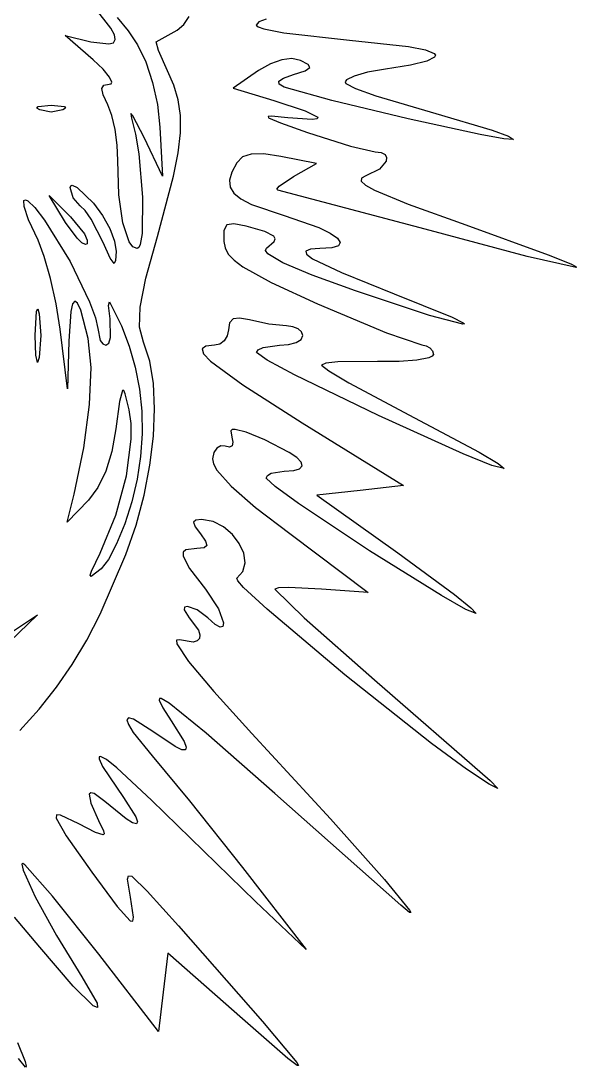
# Model space of a CAD drawing. Extents: x -210 to 584, y -218 to 350.
# Drawn here: x 206.3 to 263.5, y 97.1 to 204.9 of the extents above; entities that cross this region are included whole.
import ezdxf

# ---------------------------------------------------------------- set-up
doc = ezdxf.new("R2010")
doc.units = 0

msp = doc.modelspace()

# ---------------------------------------------------------------- linework, layer by layer
at = {"layer": 'Ebene 1'}
for p, q in [((215.552413, 204.15049), (213.97232, 206.14629)), ((216.191101, 205.23318), (217.317, 203.853467)), ((223.061573, 204.513127), (223.624656, 205.350729)), ((230.798577, 204.799982), (230.529116, 204.46307)), ((231.532281, 205.075851), (230.798577, 204.799982)), ((215.919984, 203.457008), (215.552413, 204.15049)), ((217.317, 203.853467), (218.28583, 202.42122)), ((220.195756, 202.74158), (222.372146, 203.93992)), ((222.372146, 203.93992), (223.061573, 204.513127)), ((230.529116, 204.46307), (230.72515, 204.274347)), ((230.72515, 204.274347), (231.286991, 204.070397)), ((231.286991, 204.070397), (233.350539, 203.642654)), ((213.73239, 200.86762), (210.85345, 203.36491)), ((210.85345, 203.36491), (213.49248, 202.74642)), ((213.49248, 202.74642), (215.320614, 202.508026)), ((215.320614, 202.508026), (215.8051, 202.64296)), ((215.8051, 202.64296), (216.004551, 202.956893)), ((216.004551, 202.956893), (215.919984, 203.457008)), ((220.440237, 201.822219), (220.195756, 202.74158)), ((233.350539, 203.642654), (240.134196, 202.88862)), ((240.134196, 202.88862), (246.186471, 202.260849)), ((218.28583, 202.42122), (219.138242, 200.666371)), ((221.389186, 199.75343), (220.440237, 201.822219)), ((246.186471, 202.260849), (247.94417, 201.908956)), ((247.94417, 201.908956), (248.849494, 201.537095)), ((248.849494, 201.537095), (248.980932, 201.344935)), ((214.752935, 199.897523), (213.73239, 200.86762)), ((219.138242, 200.666371), (219.840284, 198.555861)), ((231.981401, 200.469906), (230.761646, 199.76547)), ((233.142051, 200.888943), (231.981401, 200.469906)), ((234.192106, 201.010083), (233.142051, 200.888943)), ((235.080076, 200.82083), (234.192106, 201.010083)), ((235.874663, 200.408064), (235.080076, 200.82083)), ((248.082763, 200.749576), (246.400583, 200.341973)), ((248.897379, 201.149292), (248.082763, 200.749576)), ((248.980932, 201.344935), (248.897379, 201.149292)), ((215.403394, 199.102265), (214.752935, 199.897523)), ((222.045461, 198.259529), (221.389186, 199.75343)), ((230.761646, 199.76547), (228.129986, 197.96458)), ((234.367706, 199.35435), (235.557923, 199.756046)), ((235.557923, 199.756046), (236.047094, 200.08021)), ((236.047094, 200.08021), (235.874663, 200.408064)), ((241.987626, 199.600476), (240.595067, 199.206766)), ((243.845776, 199.93051), (241.987626, 199.600476)), ((246.400583, 200.341973), (243.845776, 199.93051)), ((214.831606, 198.263407), (215.37804, 198.3648)), ((215.37804, 198.3648), (215.567038, 198.416869)), ((215.629763, 198.56398), (215.403394, 199.102265)), ((215.567038, 198.416869), (215.629763, 198.56398)), ((219.840284, 198.555861), (220.344781, 196.261619)), ((232.846919, 198.668891), (233.339451, 198.990675)), ((232.874868, 198.368469), (232.846919, 198.668891)), ((233.408056, 198.06888), (232.874868, 198.368469)), ((233.339451, 198.990675), (234.367706, 199.35435)), ((239.802713, 198.798801), (239.673679, 198.604916)), ((239.673679, 198.604916), (239.745176, 198.426)), ((239.745176, 198.426), (240.742632, 197.92828)), ((240.595067, 199.206766), (239.802713, 198.798801)), ((214.628403, 197.920864), (214.831606, 198.263407)), ((214.76397, 197.270916), (214.628403, 197.920864)), ((215.23385, 196.24731), (214.76397, 197.270916)), ((222.487604, 196.752777), (222.045461, 198.259529)), ((228.129986, 197.96458), (232.347776, 196.68894)), ((238.292349, 196.679464), (233.408056, 198.06888)), ((240.742632, 197.92828), (242.82269, 197.180151)), ((208.071689, 196.063488), (209.41371, 196.2111)), ((209.41371, 196.2111), (210.755746, 196.063428)), ((215.652297, 195.14179), (215.23385, 196.24731)), ((220.344781, 196.261619), (220.60456, 193.95557)), ((222.710475, 195.148236), (222.487604, 196.752777)), ((232.347776, 196.68894), (235.544211, 195.62924)), ((246.18382, 194.782029), (238.292349, 196.679464)), ((242.82269, 197.180151), (249.014016, 195.33782)), ((207.937678, 195.903697), (208.071689, 196.063488)), ((208.21415, 195.70856), (207.937678, 195.903697)), ((209.41371, 195.50118), (208.21415, 195.70856)), ((210.61327, 195.70856), (209.41371, 195.50118)), ((209.41371, 195.50118), (209.41371, 195.50118)), ((210.889751, 195.903629), (210.61327, 195.70856)), ((210.755746, 196.063428), (210.889751, 195.903629)), ((215.986293, 193.693459), (215.652297, 195.14179)), ((217.805014, 195.110525), (217.595095, 195.333168)), ((217.595095, 195.333168), (217.68881, 194.8741)), ((218.96812, 192.88179), (217.805014, 195.110525)), ((222.708936, 193.360971), (222.710475, 195.148236)), ((232.083138, 195.066901), (231.75821, 195.034252)), ((233.767006, 194.91076), (232.083138, 195.066901)), ((235.544211, 195.62924), (236.858354, 194.964474)), ((249.014016, 195.33782), (254.836614, 193.616033)), ((217.68881, 194.8741), (218.097707, 193.211553)), ((231.75821, 195.034252), (231.794737, 194.915258)), ((231.794737, 194.915258), (233.002514, 194.380638)), ((233.002514, 194.380638), (235.807176, 193.38785)), ((236.272015, 194.717396), (233.767006, 194.91076)), ((236.803881, 194.787302), (236.272015, 194.717396)), ((236.858354, 194.964474), (236.803881, 194.787302)), ((253.592259, 193.175832), (246.18382, 194.782029)), ((216.201927, 192.090251), (215.986293, 193.693459)), ((218.097707, 193.211553), (218.424542, 191.179177)), ((220.60456, 193.95557), (220.877, 188.89778)), ((222.477848, 191.306045), (222.708936, 193.360971)), ((235.807176, 193.38785), (240.226084, 191.989428)), ((256.024651, 192.731715), (253.592259, 193.175832)), ((254.836614, 193.616033), (256.517499, 192.998425)), ((256.517499, 192.998425), (257.027456, 192.66013)), ((216.26529, 190.5201), (216.201927, 192.090251)), ((220.877, 188.89778), (218.96812, 192.88179)), ((240.226084, 191.989428), (242.764636, 191.39982)), ((257.027456, 192.66013), (256.024651, 192.731715)), ((218.424542, 191.179177), (218.802029, 186.734188)), ((222.012073, 188.89852), (222.477848, 191.306045)), ((229.106551, 190.873034), (228.518926, 190.27267)), ((230.003606, 191.175121), (229.106551, 190.873034)), ((231.290541, 191.190576), (230.003606, 191.175121)), ((233.047806, 190.93104), (231.290541, 191.190576)), ((236.737296, 190.21252), (233.047806, 190.93104)), ((242.764636, 191.39982), (243.392585, 191.317678)), ((243.392585, 191.317678), (243.782934, 191.10878)), ((243.782934, 191.10878), (243.947639, 190.803996)), ((243.947639, 190.803996), (243.898657, 190.434192)), ((216.37369, 186.966801), (216.26529, 190.5201)), ((228.518926, 190.27267), (228.013584, 189.313365)), ((234.352896, 188.84301), (236.737296, 190.21252)), ((243.898657, 190.434192), (243.207457, 189.623003)), ((220.355906, 182.68593), (222.012073, 188.89852)), ((228.013584, 189.313365), (227.77803, 188.488632)), ((232.895439, 187.86535), (234.352896, 188.84301)), ((241.367518, 188.686526), (241.34253, 188.377764)), ((241.804986, 188.92216), (241.367518, 188.686526)), ((243.207457, 189.623003), (241.804986, 188.92216)), ((211.36413, 187.71167), (211.418545, 187.892925)), ((211.652436, 186.675091), (211.36413, 187.71167)), ((211.418545, 187.892925), (211.56278, 187.951754)), ((211.56278, 187.951754), (212.081339, 187.728539)), ((212.081339, 187.728539), (213.76325, 186.10347)), ((227.77803, 188.488632), (227.836868, 187.771086)), ((227.836868, 187.771086), (228.214697, 187.133339)), ((232.628392, 187.559846), (232.895439, 187.86535)), ((232.739786, 187.43789), (232.628392, 187.559846)), ((241.34253, 188.377764), (241.770506, 187.9761)), ((241.770506, 187.9761), (242.69193, 187.46176)), ((206.59669, 186.395541), (206.744166, 186.456004)), ((206.744166, 186.456004), (206.983503, 186.350777)), ((210.86756, 184.13573), (209.18267, 186.90606)), ((209.18267, 186.90606), (211.40384, 184.69225)), ((212.3882, 185.84882), (211.652436, 186.675091)), ((216.780311, 184.078343), (216.37369, 186.966801)), ((218.802029, 186.734188), (218.761268, 182.99763)), ((228.214697, 187.133339), (228.936121, 186.548005)), ((228.936121, 186.548005), (230.025741, 185.987698)), ((247.919886, 183.41829), (232.739786, 187.43789)), ((242.69193, 187.46176), (246.177058, 186.015956)), ((206.605988, 185.758647), (206.59669, 186.395541)), ((207.068731, 184.402299), (206.605988, 185.758647)), ((206.983503, 186.350777), (207.709093, 185.662153)), ((207.709093, 185.662153), (208.716128, 184.367464)), ((212.900774, 185.34022), (212.3882, 185.84882)), ((213.76325, 186.10347), (214.680119, 184.84587)), ((230.025741, 185.987698), (233.407976, 184.83262)), ((246.177058, 186.015956), (252.121786, 183.88216)), ((208.04225, 182.2887), (207.068731, 184.402299)), ((208.716128, 184.367464), (211.3452, 180.11108)), ((211.40384, 184.69225), (212.81546, 182.965704)), ((213.516916, 184.45541), (212.900774, 185.34022)), ((214.74989, 182.05502), (213.516916, 184.45541)), ((214.680119, 184.84587), (215.425385, 183.487601)), ((233.407976, 184.83262), (236.960432, 183.594464)), ((212.060784, 182.503545), (210.86756, 184.13573)), ((215.425385, 183.487601), (215.922491, 182.192147)), ((217.423665, 182.137731), (216.780311, 184.078343)), ((227.178383, 183.278487), (227.171496, 182.15307)), ((227.484306, 183.863136), (227.178383, 183.278487)), ((228.213814, 183.992815), (227.484306, 183.863136)), ((229.491456, 183.75332), (228.213814, 183.992815)), ((231.401375, 183.202213), (229.491456, 183.75332)), ((232.336747, 182.696705), (231.401375, 183.202213)), ((236.960432, 183.594464), (238.13517, 183.019458)), ((258.429082, 180.621115), (247.919886, 183.41829)), ((252.121786, 183.88216), (260.599317, 180.804019)), ((208.688107, 180.630167), (208.04225, 182.2887)), ((212.566688, 182.036297), (212.060784, 182.503545)), ((212.81546, 182.965704), (213.122303, 182.313281)), ((213.122303, 182.313281), (213.08936, 181.92252)), ((215.922491, 182.192147), (216.09488, 181.12299)), ((217.8149, 181.611306), (217.423665, 182.137731)), ((218.761268, 182.99763), (218.565295, 181.850793)), ((219.16519, 178.375123), (220.355906, 182.68593)), ((227.171496, 182.15307), (227.304839, 181.498354)), ((231.591136, 181.49225), (232.374394, 182.154237)), ((232.462985, 182.435251), (232.336747, 182.696705)), ((232.374394, 182.154237), (232.462985, 182.435251)), ((238.13517, 183.019458), (238.878664, 182.501861)), ((238.878664, 182.501861), (239.168224, 182.062694)), ((212.94701, 181.8667), (212.566688, 182.036297)), ((213.08936, 181.92252), (212.94701, 181.86662)), ((212.94701, 181.86662), (212.94701, 181.8667)), ((215.478241, 180.433673), (214.74989, 182.05502)), ((216.09488, 181.12299), (216.03944, 180.217355)), ((218.24226, 181.42797), (217.8149, 181.611306)), ((218.420129, 181.537496), (218.24226, 181.428)), ((218.24226, 181.428), (218.24226, 181.42797)), ((218.565295, 181.850793), (218.420129, 181.537496)), ((227.304839, 181.498354), (227.642741, 180.869946)), ((231.460715, 181.244086), (231.591136, 181.49225)), ((231.699799, 180.906018), (231.460715, 181.244086)), ((236.100905, 181.367227), (235.631462, 181.183102)), ((235.631462, 181.183102), (235.697543, 180.861806)), ((237.086426, 181.42598), (236.100905, 181.367227)), ((238.294794, 181.503733), (237.086426, 181.42598)), ((238.981164, 181.722978), (238.294794, 181.503733)), ((239.168224, 182.062694), (238.981164, 181.722978)), ((209.332835, 178.349709), (208.688107, 180.630167)), ((211.3452, 180.11108), (213.360494, 175.956353)), ((215.88626, 179.90809), (215.478241, 180.433673)), ((216.03944, 180.217355), (215.88626, 179.90809)), ((227.642741, 180.869946), (228.23663, 180.233768)), ((228.23663, 180.233768), (229.137936, 179.55574)), ((233.275337, 179.965526), (231.699799, 180.906018)), ((235.697543, 180.861806), (236.318599, 180.39154)), ((236.318599, 180.39154), (239.303424, 178.956906)), ((263.462686, 179.49071), (258.429082, 180.621115)), ((260.599317, 180.804019), (262.918798, 179.854729)), ((215.88626, 179.90809), (215.88626, 179.90809)), ((229.137936, 179.55574), (232.068511, 177.937822)), ((236.29546, 178.681484), (233.275337, 179.965526)), ((239.303424, 178.956906), (244.741526, 176.78481)), ((262.918798, 179.854729), (263.435944, 179.590557)), ((263.435944, 179.590557), (263.462686, 179.49071)), ((209.901678, 175.747926), (209.332835, 178.349709)), ((218.565411, 175.402281), (219.16519, 178.375123)), ((232.068511, 177.937822), (236.845896, 175.74356)), ((240.737876, 177.0646), (236.29546, 178.681484)), ((248.371226, 174.538189), (240.737876, 177.0646)), ((244.741526, 176.78481), (250.695532, 174.375739)), ((210.31988, 173.12542), (209.901678, 175.747926)), ((211.603052, 175.737466), (211.420862, 174.952066)), ((211.834404, 176.022835), (211.603052, 175.737466)), ((212.1129, 175.807892), (211.834404, 176.022835)), ((212.436524, 175.092357), (212.1129, 175.807892)), ((213.360494, 175.956353), (213.975553, 174.293908)), ((215.309647, 175.571186), (215.397024, 175.934169)), ((215.397024, 175.934169), (216.63122, 173.4592)), ((236.845896, 175.74356), (243.919889, 172.768648)), ((207.75645, 172.46344), (207.878373, 174.97051)), ((207.878373, 174.97051), (208.010444, 175.220793)), ((208.010444, 175.220793), (208.17185, 174.70426)), ((208.17185, 174.70426), (208.343405, 172.463444)), ((211.420862, 174.952066), (211.21203, 171.88229)), ((213.21109, 172.15839), (212.436524, 175.092357)), ((215.474, 174.20655), (215.309647, 175.571186)), ((218.501012, 173.346789), (218.565411, 175.402281)), ((213.975553, 174.293908), (214.20389, 173.21008)), ((215.508196, 172.272104), (215.474, 174.20655)), ((227.764203, 173.79552), (227.650056, 173.0763)), ((228.134382, 174.190474), (227.764203, 173.79552)), ((228.802201, 174.280679), (228.134382, 174.190474)), ((229.809266, 174.08565), (228.802201, 174.280679)), ((231.827532, 173.658054), (229.809266, 174.08565)), ((233.647866, 173.47144), (231.827532, 173.658054)), ((251.797939, 173.634384), (248.371226, 174.538189)), ((250.695532, 174.375739), (251.83303, 173.798007)), ((251.959539, 173.664608), (251.797939, 173.634384)), ((251.83303, 173.798007), (251.959539, 173.664608)), ((207.816751, 170.469396), (207.75645, 172.46344)), ((208.343405, 172.463444), (208.17185, 170.22262)), ((211.09055, 166.98526), (210.31988, 173.12542)), ((214.20389, 173.21008), (214.45313, 171.979305)), ((216.63122, 173.4592), (217.443238, 171.371252)), ((218.916436, 171.78803), (218.501012, 173.346789)), ((227.536476, 172.451095), (227.22722, 171.939151)), ((227.650056, 173.0763), (227.536476, 172.451095)), ((234.299948, 173.387633), (233.647866, 173.47144)), ((234.833941, 173.169416), (234.299948, 173.387633)), ((235.194744, 172.849876), (234.833941, 173.169416)), ((235.137955, 172.075381), (235.327256, 172.4621)), ((235.327256, 172.4621), (235.194744, 172.849876)), ((243.919889, 172.768648), (247.562796, 171.50735)), ((211.21203, 171.88229), (211.09055, 166.98526)), ((213.506405, 169.193522), (213.21109, 172.15839)), ((214.45313, 171.979305), (214.717922, 171.604978)), ((214.717922, 171.604978), (215.0396, 171.46751)), ((215.0396, 171.46751), (215.329608, 171.683638)), ((215.329608, 171.683638), (215.508196, 172.272104)), ((217.443238, 171.371252), (218.063132, 169.201362)), ((219.548395, 169.845914), (218.916436, 171.78803)), ((225.325531, 171.3816), (224.938604, 171.104896)), ((226.210586, 171.46624), (225.325531, 171.3816)), ((226.769514, 171.593267), (226.210586, 171.46624)), ((227.22722, 171.939151), (226.769514, 171.593267)), ((231.240944, 171.246641), (232.928136, 171.46624)), ((232.928136, 171.46624), (233.859684, 171.544805)), ((233.859684, 171.544805), (234.622527, 171.758734)), ((234.622527, 171.758734), (235.137955, 172.075381)), ((247.562796, 171.50735), (248.028575, 171.418099)), ((248.028575, 171.418099), (248.410004, 171.205456)), ((207.97426, 169.69924), (207.816751, 170.469396)), ((224.938604, 171.104896), (225.088594, 170.601955)), ((225.088594, 170.601955), (225.814292, 169.838603)), ((230.553546, 170.71889), (230.733317, 171.008999)), ((231.634932, 169.947051), (230.553546, 170.71889)), ((230.733317, 171.008999), (231.240944, 171.246641)), ((248.644834, 170.354342), (248.307954, 170.190846)), ((248.410004, 171.205456), (248.667723, 170.901241)), ((248.762376, 170.53727), (248.644834, 170.354342)), ((248.667723, 170.901241), (248.762376, 170.53727)), ((208.17185, 170.22262), (207.97426, 169.69924)), ((207.97426, 169.69924), (207.97426, 169.69924)), ((213.34745, 165.357583), (213.506405, 169.193522)), ((218.063132, 169.201362), (218.489982, 166.965036)), ((219.923386, 167.538822), (219.548395, 169.845914)), ((225.814292, 169.838603), (229.147965, 167.393965)), ((234.473451, 168.428119), (231.634932, 169.947051)), ((237.699291, 169.628578), (237.245346, 169.43405)), ((237.245346, 169.43405), (238.00086, 168.839696)), ((238.936195, 169.760539), (237.699291, 169.628578)), ((243.003246, 169.78993), (238.936195, 169.760539)), ((245.239437, 169.79261), (243.003246, 169.78993)), ((247.070657, 169.934438), (245.239437, 169.79261)), ((248.307954, 170.190846), (247.070657, 169.934438)), ((243.110901, 164.231284), (234.473451, 168.428119)), ((238.00086, 168.839696), (240.057079, 167.61891)), ((220.047158, 164.935986), (219.923386, 167.538822)), ((229.147965, 167.393965), (235.249936, 163.49759)), ((240.057079, 167.61891), (246.815446, 164.00995)), ((216.729671, 166.817976), (216.447729, 165.668513)), ((216.868307, 166.826537), (216.729671, 166.817976)), ((217.024201, 166.484287), (216.868307, 166.826537)), ((217.44421, 164.82727), (217.024201, 166.484287)), ((218.489982, 166.965036), (218.72287, 164.67778)), ((212.758145, 160.915947), (213.34745, 165.357583)), ((216.447729, 165.668513), (216.06548, 162.87607)), ((219.925461, 162.106641), (220.047158, 164.935986)), ((217.63959, 163.425576), (217.44421, 164.82727)), ((218.72287, 164.67778), (218.760876, 162.355102)), ((251.843924, 160.293002), (243.110901, 164.231284)), ((246.815446, 164.00995), (253.475314, 160.457448)), ((216.06548, 162.87607), (215.64263, 160.533061)), ((217.650518, 161.790965), (217.63959, 163.425576)), ((228.0497, 162.786912), (227.900986, 162.645774)), ((228.349424, 162.811851), (228.0497, 162.786912)), ((229.467937, 162.507343), (228.349424, 162.811851)), ((235.249936, 163.49759), (245.674736, 157.02366)), ((217.161961, 158.034474), (217.650518, 161.790965)), ((218.760876, 162.355102), (218.603081, 160.012508)), ((219.564046, 159.12002), (219.925461, 162.106641)), ((227.900986, 162.645774), (227.990556, 162.0207)), ((227.990556, 162.0207), (228.119751, 161.475997)), ((231.388596, 161.72066), (229.467937, 162.507343)), ((233.921629, 160.441398), (231.388596, 161.72066)), ((211.76241, 156.13399), (212.758145, 160.915947)), ((226.452272, 160.890373), (226.156329, 160.422448)), ((226.856982, 161.125028), (226.452272, 160.890373)), ((227.327256, 161.08313), (226.856982, 161.125028)), ((227.776221, 160.990284), (227.327256, 161.08313)), ((228.044346, 161.126883), (227.776221, 160.990284)), ((228.119751, 161.475997), (228.044346, 161.126883)), ((215.64263, 160.533061), (215.020559, 158.50052)), ((218.603081, 160.012508), (218.248565, 157.665505)), ((226.156329, 160.422448), (226.012356, 159.76454)), ((226.012356, 159.76454), (226.109216, 159.253573)), ((234.697133, 159.895977), (233.921629, 160.441398)), ((235.136741, 159.426921), (234.697133, 159.895977)), ((254.801908, 159.097261), (251.843924, 160.293002)), ((253.475314, 160.457448), (255.424998, 159.297741)), ((215.020559, 158.50052), (214.213025, 156.814382)), ((218.968661, 156.045355), (219.564046, 159.12002)), ((226.109216, 159.253573), (226.463986, 158.612455)), ((226.463986, 158.612455), (227.94405, 156.942846)), ((232.065176, 158.298438), (233.407906, 158.51772)), ((233.407906, 158.51772), (234.376036, 158.579629)), ((234.376036, 158.579629), (234.982608, 158.758579)), ((234.982608, 158.758579), (235.234038, 159.044399)), ((235.234038, 159.044399), (235.136741, 159.426921)), ((256.050546, 158.77789), (254.801908, 159.097261)), ((255.424998, 159.297741), (256.050546, 158.77789)), ((216.064421, 153.980755), (217.161961, 158.034474)), ((218.248565, 157.665505), (217.69641, 155.3296)), ((231.532176, 157.77101), (231.666684, 158.061015)), ((232.456646, 156.916309), (231.532176, 157.77101)), ((231.666684, 158.061015), (232.065176, 158.298438)), ((214.213025, 156.814382), (213.23379, 155.51058)), ((227.94405, 156.942846), (230.446129, 154.761875)), ((234.867843, 155.178643), (232.456646, 156.916309)), ((241.220706, 156.52542), (236.766686, 156.0278)), ((245.674736, 157.02366), (241.220706, 156.52542)), ((211.05617, 153.25076), (211.76241, 156.13399)), ((213.23379, 155.51058), (211.05617, 153.25076)), ((217.69641, 155.3296), (216.970626, 153.080059)), ((218.145058, 152.951881), (218.968661, 156.045355)), ((236.766686, 156.0278), (245.116366, 150.08521)), ((230.446129, 154.761875), (233.963806, 152.0757)), ((242.194496, 150.313598), (234.867843, 155.178643)), ((214.44378, 150.05277), (216.064421, 153.980755)), ((216.970626, 153.080059), (216.136248, 151.031305)), ((224.29049, 153.466386), (224.072305, 153.239868)), ((224.072305, 153.239868), (224.233873, 152.785345)), ((224.893186, 153.52323), (224.29049, 153.466386)), ((226.069636, 153.314457), (224.893186, 153.52323)), ((227.144365, 152.77466), (226.069636, 153.314457)), ((217.098986, 149.90883), (218.145058, 152.951881)), ((224.233873, 152.785345), (224.770436, 152.04449)), ((224.770436, 152.04449), (225.305978, 151.294824)), ((228.064729, 151.991579), (227.144365, 152.77466)), ((228.77808, 151.052953), (228.064729, 151.991579)), ((233.963806, 152.0757), (242.044746, 146.01959)), ((216.136248, 151.031305), (215.296405, 149.409361)), ((225.305978, 151.294824), (225.434542, 150.838588)), ((229.231773, 150.046522), (228.77808, 151.052953)), ((213.559042, 148.192508), (214.44378, 150.05277)), ((214.453718, 143.764105), (217.098986, 149.90883)), ((223.00622, 150.144165), (222.987061, 149.761939)), ((223.252964, 150.386418), (223.00622, 150.144165)), ((224.408426, 150.5504), (223.252964, 150.386418)), ((225.140551, 150.61178), (224.408426, 150.5504)), ((225.434542, 150.838588), (225.140551, 150.61178)), ((229.373162, 149.060026), (229.231773, 150.046522)), ((249.600289, 145.694233), (242.194496, 150.313598)), ((245.116366, 150.08521), (250.927216, 145.798941)), ((215.296405, 149.409361), (214.55423, 148.44025)), ((222.987061, 149.761939), (223.652269, 148.478163)), ((229.149602, 148.181205), (229.373162, 149.060026)), ((213.426766, 147.773995), (213.559042, 148.192508)), ((213.50376, 147.65793), (213.426766, 147.773995)), ((213.50378, 147.65794), (213.50376, 147.65793)), ((214.55423, 148.44025), (213.50378, 147.65794)), ((223.652269, 148.478163), (225.290136, 146.33629)), ((228.508446, 147.4978), (229.149602, 148.181205)), ((228.620636, 147.197825), (228.508446, 147.4978)), ((229.221283, 146.526995), (228.620636, 147.197825)), ((225.290136, 146.33629), (226.644602, 144.314656)), ((231.642251, 144.273289), (229.221283, 146.526995)), ((232.826849, 146.486379), (232.448246, 146.3375)), ((232.448246, 146.3375), (235.46043, 143.394615)), ((233.85771, 146.536708), (232.826849, 146.486379)), ((237.246506, 146.3405), (233.85771, 146.536708)), ((242.044746, 146.01959), (237.246506, 146.3405)), ((252.110411, 144.263669), (249.600289, 145.694233)), ((250.927216, 145.798941), (252.62805, 144.425637)), ((223.142401, 144.481307), (223.083457, 144.226061)), ((223.427296, 144.57469), (223.142401, 144.481307)), ((224.438711, 144.228429), (223.427296, 144.57469)), ((252.62805, 144.425637), (253.173376, 143.83891)), ((203.65692, 140.82072), (207.97535, 143.71254)), ((207.97535, 143.71254), (204.13676, 140.00893)), ((213.056973, 141.086669), (214.453718, 143.764105)), ((223.083457, 144.226061), (223.619346, 143.37941)), ((223.619346, 143.37941), (224.563191, 142.124725)), ((225.522696, 143.39598), (224.438711, 144.228429)), ((226.273482, 142.713848), (225.522696, 143.39598)), ((226.644602, 144.314656), (227.156489, 142.877191)), ((239.64301, 137.52133), (231.642251, 144.273289)), ((235.46043, 143.394615), (242.702546, 136.9975)), ((253.173376, 143.83891), (252.110411, 144.263669)), ((226.793339, 142.434198), (226.273482, 142.713848)), ((227.086322, 142.505742), (226.793339, 142.434198)), ((227.156489, 142.877191), (227.086322, 142.505742)), ((224.68184, 141.267784), (224.444815, 141.017755)), ((224.563191, 142.124725), (224.723045, 141.640679)), ((224.723045, 141.640679), (224.68184, 141.267784)), ((211.565335, 138.601946), (213.056973, 141.086669)), ((222.611216, 141.12202), (222.289889, 141.096022)), ((222.289889, 141.096022), (222.344329, 140.709866)), ((222.344329, 140.709866), (223.544746, 138.903371)), ((224.017209, 140.902308), (222.611216, 141.12202)), ((224.444815, 141.017755), (224.017209, 140.902308)), ((209.944691, 136.257009), (211.565335, 138.601946)), ((223.544746, 138.903371), (226.140943, 135.795118)), ((248.579586, 130.450231), (239.64301, 137.52133)), ((242.702546, 136.9975), (254.630184, 126.643825)), ((208.160927, 133.99893), (209.944691, 136.257009)), ((226.140943, 135.795118), (230.061396, 131.47769)), ((220.560038, 135.070978), (220.535515, 134.907542)), ((220.535515, 134.907542), (220.901784, 134.133764)), ((220.733743, 135.07789), (220.560038, 135.070978)), ((221.560921, 134.599478), (220.733743, 135.07789)), ((206.17993, 131.774779), (208.160927, 133.99893)), ((220.901784, 134.133764), (221.768096, 132.80189)), ((225.35994, 131.515045), (221.560921, 134.599478)), ((217.375634, 133.085359), (217.199559, 132.892633)), ((217.199559, 132.892633), (217.353638, 132.393199)), ((217.881455, 132.958484), (217.375634, 133.085359)), ((219.880696, 131.69436), (217.881455, 132.958484)), ((221.768096, 132.80189), (223.08652, 130.670827)), ((217.353638, 132.393199), (217.838281, 131.59995)), ((217.838281, 131.59995), (219.800896, 129.18358)), ((222.173899, 130.135367), (219.880696, 131.69436)), ((232.448196, 125.29159), (225.35994, 131.515045)), ((230.061396, 131.47769), (238.176609, 122.674931)), ((223.08652, 130.670827), (223.307876, 130.074561)), ((252.170327, 127.7976), (248.579586, 130.450231)), ((222.85545, 129.809119), (222.173899, 130.135367)), ((223.232147, 129.788088), (222.85545, 129.809119)), ((223.307876, 130.074561), (223.232147, 129.788088)), ((214.357357, 129.065822), (214.350612, 128.878559)), ((214.350612, 128.878559), (214.69817, 128.094476)), ((214.483699, 129.116636), (214.357357, 129.065822)), ((215.092916, 128.809127), (214.483699, 129.116636)), ((216.173751, 127.956448), (215.092916, 128.809127)), ((219.800896, 129.18358), (223.64605, 124.552818)), ((214.69817, 128.094476), (216.853276, 124.88662)), ((219.732216, 124.61726), (216.173751, 127.956448)), ((254.520846, 126.2683), (252.170327, 127.7976)), ((255.405216, 125.821497), (254.520846, 126.2683)), ((254.630184, 126.643825), (255.405216, 125.821497)), ((213.492538, 125.367014), (213.32849, 125.227401)), ((213.32849, 125.227401), (213.480628, 124.302778)), ((213.815425, 125.287824), (213.492538, 125.367014)), ((214.933986, 124.46202), (213.815425, 125.287824)), ((245.403496, 113.78189), (232.448196, 125.29159)), ((213.480628, 124.302778), (214.279286, 122.53598)), ((217.109225, 122.68685), (214.933986, 124.46202)), ((216.853276, 124.88662), (218.123237, 122.911136)), ((230.459516, 114.18996), (219.732216, 124.61726)), ((223.64605, 124.552818), (229.088756, 117.68188)), ((209.947261, 123.098174), (209.896031, 122.773789)), ((210.365064, 123.07953), (209.947261, 123.098174)), ((212.254446, 122.18562), (210.365064, 123.07953)), ((218.123237, 122.911136), (218.303782, 122.386982)), ((209.896031, 122.773789), (210.939231, 120.923473)), ((213.966232, 121.294344), (212.254446, 122.18562)), ((214.279286, 122.53598), (214.802807, 121.43915)), ((217.78998, 122.27334), (217.109225, 122.68685)), ((218.190431, 122.173884), (217.78998, 122.27334)), ((218.303782, 122.386982), (218.190431, 122.173884)), ((238.176609, 122.674931), (243.746696, 116.43614)), ((210.939231, 120.923473), (213.586546, 117.18366)), ((214.757071, 121.035396), (213.966232, 121.294344)), ((214.862087, 121.152537), (214.757071, 121.035396)), ((214.802807, 121.43915), (214.862087, 121.152537)), ((206.481742, 118.07382), (206.385171, 118.019108)), ((206.385171, 118.019108), (206.502336, 117.414113)), ((206.692296, 117.94267), (206.481742, 118.07382)), ((209.526287, 114.732268), (206.692296, 117.94267)), ((229.088756, 117.68188), (235.668876, 109.21562)), ((206.502336, 117.414113), (207.756411, 114.655933)), ((213.586546, 117.18366), (216.190399, 113.668461)), ((217.260776, 116.473489), (217.357225, 116.831333)), ((217.558296, 114.63114), (217.260776, 116.473489)), ((217.357225, 116.831333), (217.690622, 116.769408)), ((217.690622, 116.769408), (219.288685, 115.2536)), ((243.746696, 116.43614), (246.309659, 113.294174)), ((207.756411, 114.655933), (209.948271, 110.660345)), ((214.298916, 108.74562), (209.526287, 114.732268)), ((217.886255, 112.578546), (217.558296, 114.63114)), ((219.288685, 115.2536), (222.495816, 111.66077)), ((216.190399, 113.668461), (217.526962, 112.195538)), ((235.668876, 109.21562), (230.459516, 114.18996)), ((246.319093, 113.051019), (245.403496, 113.78189)), ((246.309659, 113.294174), (246.426395, 113.055006)), ((208.227476, 109.4832), (205.623261, 112.567259)), ((217.526962, 112.195538), (217.810641, 112.166697)), ((217.810641, 112.166697), (217.886255, 112.578546)), ((246.426395, 113.055006), (246.319093, 113.051019)), ((222.495816, 111.66077), (231.165224, 101.799975)), ((209.948271, 110.660345), (212.571666, 106.41957)), ((211.656441, 105.445866), (208.227476, 109.4832)), ((221.411616, 108.8665), (220.931796, 104.82419)), ((229.089416, 102.10539), (221.411616, 108.8665)), ((220.451966, 100.78189), (214.298916, 108.74562)), ((212.571666, 106.41957), (214.150667, 103.686891)), ((213.738215, 103.438043), (211.656441, 105.445866)), ((220.931796, 104.82419), (220.451966, 100.78189)), ((214.150667, 103.686891), (214.173239, 103.266185)), ((214.173239, 103.266185), (213.738215, 103.438043)), ((233.775389, 98.017468), (229.089416, 102.10539)), ((231.165224, 101.799975), (234.696204, 97.583935)), ((205.943936, 99.658845), (206.708986, 97.694154)), ((206.761016, 97.11945), (206.028122, 98.005501)), ((206.708986, 97.694154), (206.832263, 97.213768)), ((206.832263, 97.213768), (206.761016, 97.11945)), ((234.749356, 97.281704), (233.775389, 98.017468)), ((234.696204, 97.583935), (234.856534, 97.295295)), ((234.856534, 97.295295), (234.749356, 97.281704))]:
    msp.add_line(p, q, dxfattribs=at)

doc.saveas('drawing.dxf')
